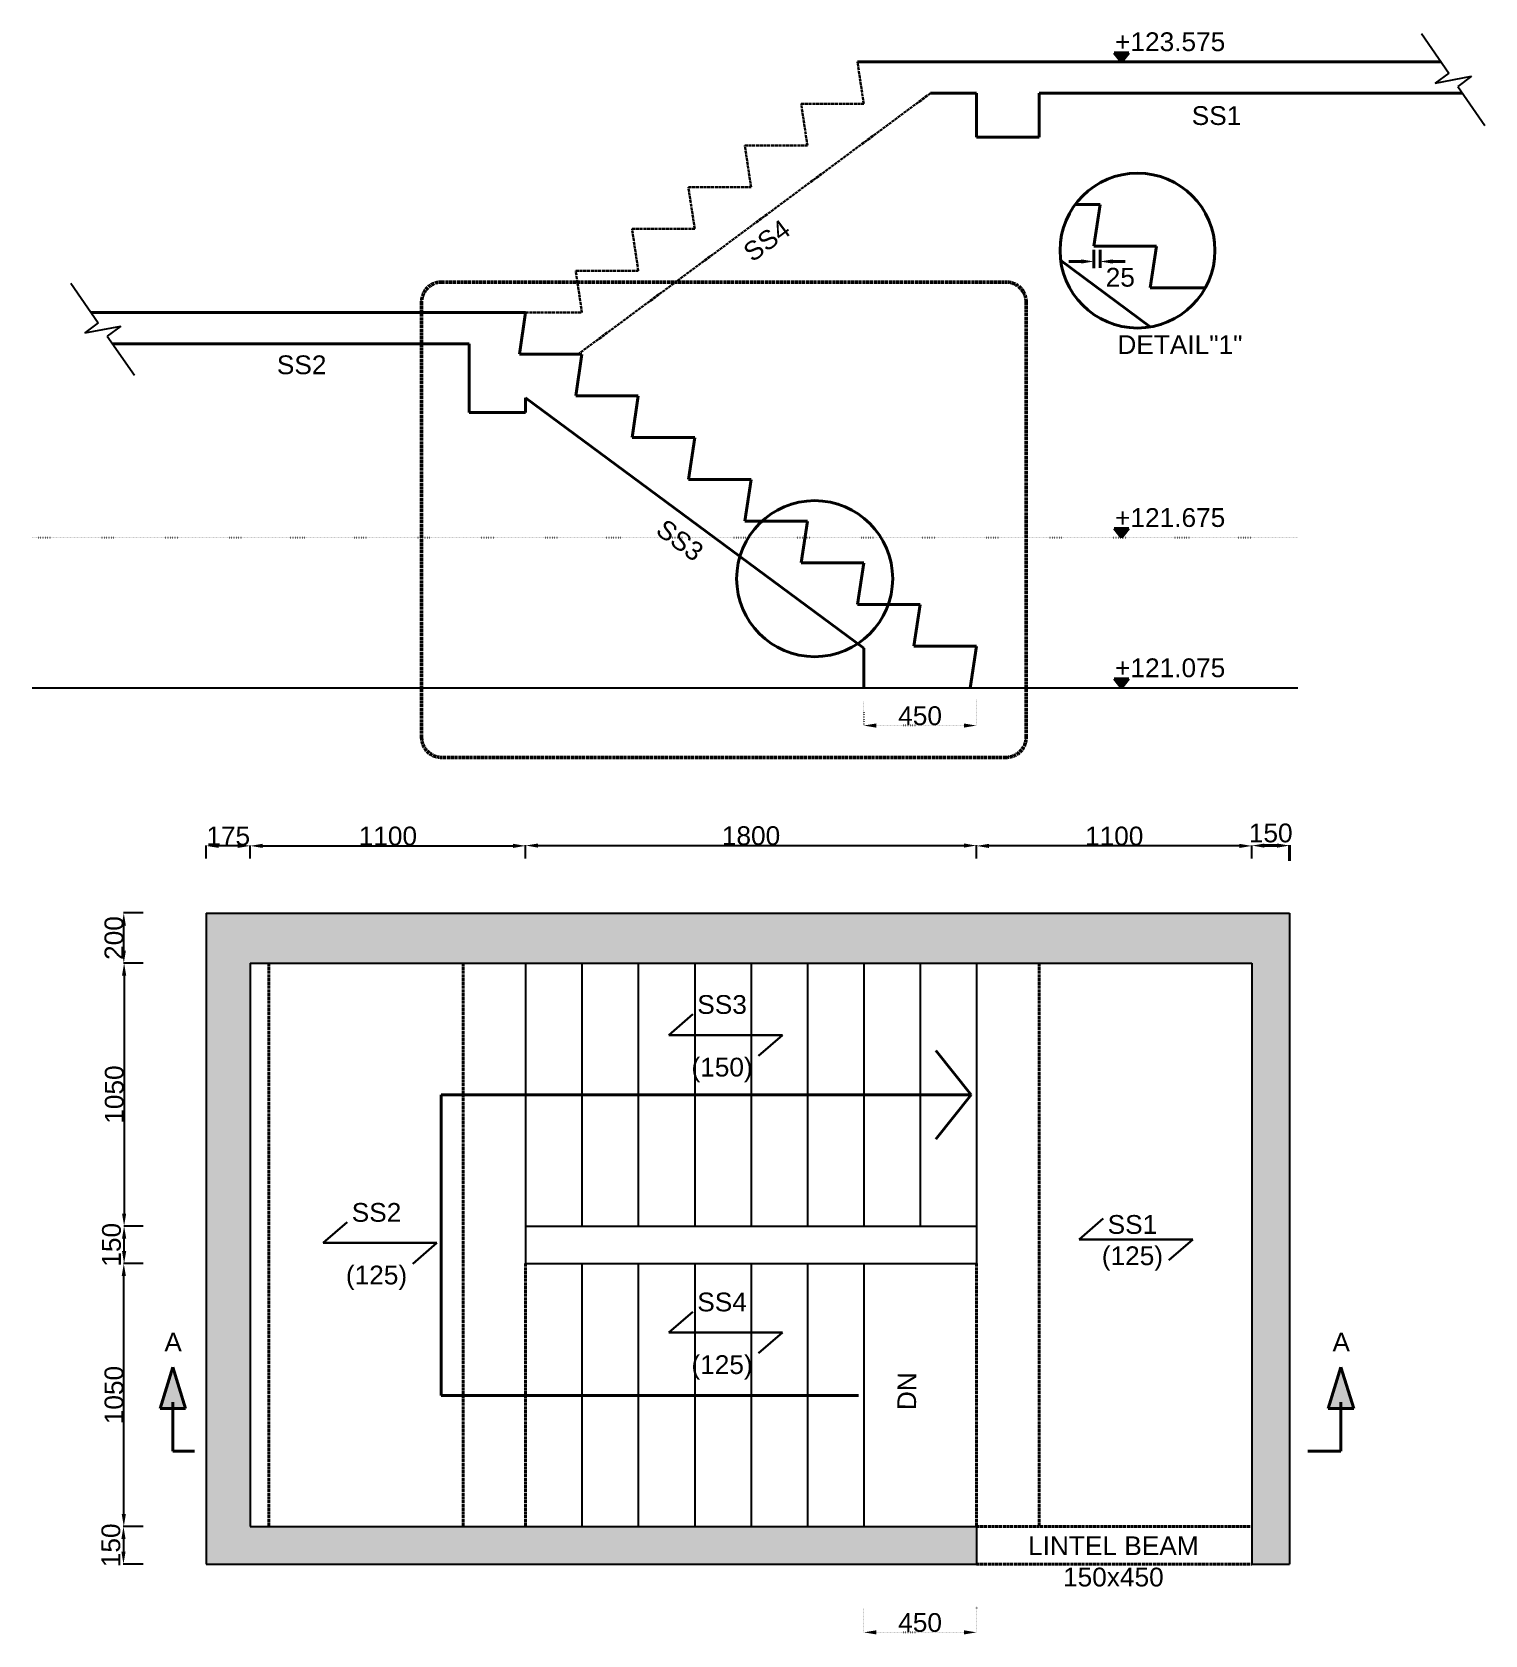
# Model space of a CAD drawing. Header units: millimetres. Extents: x -1055 to 4746, y -3019 to 3382.
import ezdxf

# ---------------------------------------------------------------- set-up
doc = ezdxf.new("R2010")
doc.units = ezdxf.units.MM
doc.linetypes.add('ACAD_ISO02W100', pattern=[15, 12, -3])
doc.linetypes.add('ACAD_ISO07W100', pattern=[3, 0, -3])
doc.layers.get('0').update_dxf_attribs({"lineweight": 25})
for name, color, linetype, lineweight in [('sb', 40, 'Continuous', 40), ('ss', 110, 'Continuous', 40), ('stairs', 10, 'Continuous', 40)]:
    doc.layers.add(name, color=color, linetype=linetype, lineweight=lineweight)
doc.layers.add('Size', color=180, linetype='Continuous', lineweight=40, plot=False)
doc.styles.get("Standard").update_dxf_attribs({"font": 'arial.ttf'})
doc.dimstyles.new('ISO-25', dxfattribs={"dimtxt": 75, "dimasz": 50, "dimexe": 1.25, "dimexo": 0.625, "dimtad": 1, "dimtxsty": 'Standard', "dimcen": 2.5, "dimadec": 0, "dimazin": 0, "dimtfac": 1, "dimtmove": 2, "dimatfit": 3, "dimfxl": 1, "dimarcsym": 0})

# ---------------------------------------------------------------- blocks, each defined once
blk = doc.blocks.new('*D4')
at = {"layer": 'Defpoints', "color": 0, "linetype": 'ACAD_ISO07W100', "transparency": 16777216}
for p in [(2265.7, 709.6), (2715.7, 717), (2265.7, 612.7)]:
    blk.add_point(p, dxfattribs=at)
at = {"layer": 'Size', "color": 0, "linetype": 'ACAD_ISO07W100', "lineweight": -2, "transparency": 16777216}
for p, q in [((2265.7, 708.9), (2265.7, 611.5)), ((2715.7, 716.3), (2715.7, 611.5)), ((2665.7, 612.7), (2315.7, 612.7))]:
    blk.add_line(p, q, dxfattribs=at)
at = {"layer": 'Size', "color": 0, "linetype": 'ACAD_ISO07W100', "transparency": 16777216}
for points in [[(2315.7, 621), (2315.7, 604.4), (2265.7, 612.7)], [(2665.7, 621), (2665.7, 604.4), (2715.7, 612.7)]]:
    blk.add_solid(points, dxfattribs=at)
at = {"layer": 'Size', "color": 0, "linetype": 'ACAD_ISO07W100', "transparency": 16777216, "insert": (2490.7, 651.6), "char_height": 75, "attachment_point": 5}
blk.add_mtext('450', dxfattribs=at)
blk = doc.blocks.new('*D6')
at = {"layer": 'Defpoints', "color": 0, "linetype": 'ACAD_ISO07W100', "transparency": 16777216}
for p in [(2265.7, -2911.5), (2715.7, -2904.1), (2265.7, -3008.4)]:
    blk.add_point(p, dxfattribs=at)
at = {"layer": 'Size', "color": 0, "linetype": 'ACAD_ISO07W100', "lineweight": -2, "transparency": 16777216}
for p, q in [((2265.7, -2912.2), (2265.7, -3009.6)), ((2715.7, -2904.8), (2715.7, -3009.6)), ((2665.7, -3008.4), (2315.7, -3008.4))]:
    blk.add_line(p, q, dxfattribs=at)
at = {"layer": 'Size', "color": 0, "linetype": 'ACAD_ISO07W100', "transparency": 16777216}
for points in [[(2315.7, -3000), (2315.7, -3016.7), (2265.7, -3008.4)], [(2665.7, -3000), (2665.7, -3016.7), (2715.7, -3008.4)]]:
    blk.add_solid(points, dxfattribs=at)
at = {"layer": 'Size', "color": 0, "linetype": 'ACAD_ISO07W100', "transparency": 16777216, "insert": (2490.7, -2969.5), "char_height": 75, "attachment_point": 5}
blk.add_mtext('450', dxfattribs=at)
blk = doc.blocks.new('*D7')
at = {"layer": 'Defpoints', "color": 0, "transparency": 16777216}
for p in [(915.7, 132.3), (-184.3, 80.6), (915.7, 80.6)]:
    blk.add_point(p, dxfattribs=at)
at = {"layer": 'Size', "color": 0, "lineweight": -2, "transparency": 16777216}
for p, q in [((-184.3, 81.2), (-184.3, 133.5)), ((-134.3, 132.3), (865.7, 132.3)), ((915.7, 81.2), (915.7, 133.5))]:
    blk.add_line(p, q, dxfattribs=at)
at = {"layer": 'Size', "color": 0, "transparency": 16777216}
for points in [[(-134.3, 140.6), (-134.3, 124), (-184.3, 132.3)], [(865.7, 140.6), (865.7, 124), (915.7, 132.3)]]:
    blk.add_solid(points, dxfattribs=at)
at = {"layer": 'Size', "color": 0, "transparency": 16777216, "insert": (365.7, 171.2), "char_height": 75, "attachment_point": 5}
blk.add_mtext('1100', dxfattribs=at)
blk = doc.blocks.new('*D8')
at = {"layer": 'Defpoints', "color": 0, "transparency": 16777216}
for p in [(2715.7, 133.5), (915.7, 80.6), (2715.7, 80.6)]:
    blk.add_point(p, dxfattribs=at)
at = {"layer": 'Size', "color": 0, "lineweight": -2, "transparency": 16777216}
for p, q in [((915.7, 81.2), (915.7, 134.8)), ((965.7, 133.5), (2665.7, 133.5)), ((2715.7, 81.2), (2715.7, 134.8))]:
    blk.add_line(p, q, dxfattribs=at)
at = {"layer": 'Size', "color": 0, "transparency": 16777216}
for points in [[(965.7, 141.9), (965.7, 125.2), (915.7, 133.5)], [(2665.7, 141.9), (2665.7, 125.2), (2715.7, 133.5)]]:
    blk.add_solid(points, dxfattribs=at)
at = {"layer": 'Size', "color": 0, "transparency": 16777216, "insert": (1815.7, 172.5), "char_height": 75, "attachment_point": 5}
blk.add_mtext('1800', dxfattribs=at)
blk = doc.blocks.new('*D9')
at = {"layer": 'Defpoints', "color": 0, "transparency": 16777216}
for p in [(2715.7, 132.1), (2715.7, 80.6), (3815.7, 80.6)]:
    blk.add_point(p, dxfattribs=at)
at = {"layer": 'Size', "color": 0, "lineweight": -2, "transparency": 16777216}
for p, q in [((2715.7, 81.2), (2715.7, 133.4)), ((3765.7, 132.1), (2765.7, 132.1)), ((3815.7, 81.2), (3815.7, 133.4))]:
    blk.add_line(p, q, dxfattribs=at)
at = {"layer": 'Size', "color": 0, "transparency": 16777216}
for points in [[(2765.7, 140.4), (2765.7, 123.8), (2715.7, 132.1)], [(3765.7, 140.4), (3765.7, 123.8), (3815.7, 132.1)]]:
    blk.add_solid(points, dxfattribs=at)
at = {"layer": 'Size', "color": 0, "transparency": 16777216, "insert": (3265.7, 171), "char_height": 75, "attachment_point": 5}
blk.add_mtext('1100', dxfattribs=at)
blk = doc.blocks.new('*D12')
at = {"layer": 'Defpoints', "color": 0, "transparency": 16777216}
for p in [(-359.3, 132.3), (-359.3, 80.6), (-184.3, 80.6)]:
    blk.add_point(p, dxfattribs=at)
at = {"layer": 'Size', "color": 0, "lineweight": -2, "transparency": 16777216}
for p, q in [((-359.3, 81.2), (-359.3, 133.5)), ((-234.3, 132.3), (-309.3, 132.3)), ((-184.3, 81.2), (-184.3, 133.5))]:
    blk.add_line(p, q, dxfattribs=at)
at = {"layer": 'Size', "color": 0, "transparency": 16777216}
for points in [[(-309.3, 140.6), (-309.3, 124), (-359.3, 132.3)], [(-234.3, 140.6), (-234.3, 124), (-184.3, 132.3)]]:
    blk.add_solid(points, dxfattribs=at)
at = {"layer": 'Size', "color": 0, "transparency": 16777216, "insert": (-271.8, 171.2), "char_height": 75, "attachment_point": 5}
blk.add_mtext('175', dxfattribs=at)
blk = doc.blocks.new('*D13')
at = {"layer": 'Defpoints', "color": 0, "transparency": 16777216}
for p in [(-611.3, -335.8), (-687.4, -1385.8), (-611.3, -1385.8)]:
    blk.add_point(p, dxfattribs=at)
at = {"layer": 'Size', "color": 0, "lineweight": -2, "transparency": 16777216}
for p, q in [((-611.9, -335.8), (-688.7, -335.8)), ((-687.4, -385.8), (-687.4, -1335.8)), ((-611.9, -1385.8), (-688.7, -1385.8))]:
    blk.add_line(p, q, dxfattribs=at)
at = {"layer": 'Size', "color": 0, "transparency": 16777216}
for points in [[(-695.8, -385.8), (-679.1, -385.8), (-687.4, -335.8)], [(-695.8, -1335.8), (-679.1, -1335.8), (-687.4, -1385.8)]]:
    blk.add_solid(points, dxfattribs=at)
at = {"layer": 'Size', "color": 0, "transparency": 16777216, "insert": (-726.3, -860.8), "char_height": 75, "attachment_point": 5, "rotation": 90}
blk.add_mtext('1050', dxfattribs=at)
blk = doc.blocks.new('*D14')
at = {"layer": 'Defpoints', "color": 0, "transparency": 16777216}
for p in [(-687.4, -1385.8), (-611.3, -1385.8), (-611.3, -1535.8)]:
    blk.add_point(p, dxfattribs=at)
at = {"layer": 'Size', "color": 0, "lineweight": -2, "transparency": 16777216}
for p, q in [((-611.9, -1385.8), (-688.7, -1385.8)), ((-687.4, -1485.8), (-687.4, -1435.8)), ((-611.9, -1535.8), (-688.7, -1535.8))]:
    blk.add_line(p, q, dxfattribs=at)
at = {"layer": 'Size', "color": 0, "transparency": 16777216}
for points in [[(-695.8, -1435.8), (-679.1, -1435.8), (-687.4, -1385.8)], [(-695.8, -1485.8), (-679.1, -1485.8), (-687.4, -1535.8)]]:
    blk.add_solid(points, dxfattribs=at)
at = {"layer": 'Size', "color": 0, "transparency": 16777216, "insert": (-737.4, -1460.8), "char_height": 75, "attachment_point": 5, "rotation": 90}
blk.add_mtext('150', dxfattribs=at)
blk = doc.blocks.new('*D15')
at = {"layer": 'Defpoints', "color": 0, "transparency": 16777216}
for p in [(-688.7, -1535.8), (-611.3, -1535.8), (-611.3, -2585.8)]:
    blk.add_point(p, dxfattribs=at)
at = {"layer": 'Size', "color": 0, "lineweight": -2, "transparency": 16777216}
for p, q in [((-611.9, -1535.8), (-689.9, -1535.8)), ((-688.7, -2535.8), (-688.7, -1585.8)), ((-611.9, -2585.8), (-689.9, -2585.8))]:
    blk.add_line(p, q, dxfattribs=at)
at = {"layer": 'Size', "color": 0, "transparency": 16777216}
for points in [[(-697, -1585.8), (-680.3, -1585.8), (-688.7, -1535.8)], [(-697, -2535.8), (-680.3, -2535.8), (-688.7, -2585.8)]]:
    blk.add_solid(points, dxfattribs=at)
at = {"layer": 'Size', "color": 0, "transparency": 16777216, "insert": (-727.6, -2060.8), "char_height": 75, "attachment_point": 5, "rotation": 90}
blk.add_mtext('1050', dxfattribs=at)
blk = doc.blocks.new('*D16')
at = {"layer": 'Defpoints', "color": 0, "transparency": 16777216}
for p in [(-688.7, -135.8), (-611.3, -135.8), (-611.3, -335.8)]:
    blk.add_point(p, dxfattribs=at)
at = {"layer": 'Size', "color": 0, "lineweight": -2, "transparency": 16777216}
for p, q in [((-611.9, -135.8), (-689.9, -135.8)), ((-688.7, -285.8), (-688.7, -185.8)), ((-611.9, -335.8), (-689.9, -335.8))]:
    blk.add_line(p, q, dxfattribs=at)
at = {"layer": 'Size', "color": 0, "transparency": 16777216}
for points in [[(-697, -185.8), (-680.3, -185.8), (-688.7, -135.8)], [(-697, -285.8), (-680.3, -285.8), (-688.7, -335.8)]]:
    blk.add_solid(points, dxfattribs=at)
at = {"layer": 'Size', "color": 0, "transparency": 16777216, "insert": (-727.6, -235.8), "char_height": 75, "attachment_point": 5, "rotation": 90}
blk.add_mtext('200', dxfattribs=at)
blk = doc.blocks.new('*D17')
at = {"layer": 'Defpoints', "color": 0, "transparency": 16777216}
for p in [(-611.3, -2585.8), (-689.9, -2735.8), (-611.3, -2735.8)]:
    blk.add_point(p, dxfattribs=at)
at = {"layer": 'Size', "color": 0, "lineweight": -2, "transparency": 16777216}
for p, q in [((-611.9, -2585.8), (-691.2, -2585.8)), ((-689.9, -2635.8), (-689.9, -2685.8)), ((-611.9, -2735.8), (-691.2, -2735.8))]:
    blk.add_line(p, q, dxfattribs=at)
at = {"layer": 'Size', "color": 0, "transparency": 16777216}
for points in [[(-698.3, -2635.8), (-681.6, -2635.8), (-689.9, -2585.8)], [(-698.3, -2685.8), (-681.6, -2685.8), (-689.9, -2735.8)]]:
    blk.add_solid(points, dxfattribs=at)
at = {"layer": 'Size', "color": 0, "transparency": 16777216, "insert": (-739.9, -2660.8), "char_height": 75, "attachment_point": 5, "rotation": 90}
blk.add_mtext('150', dxfattribs=at)

msp = doc.modelspace()

# ---------------------------------------------------------------- hatches: boundary and pattern name
h = msp.add_hatch()
h.set_pattern_fill('AR-CONC', color=256)
h.paths.add_polyline_path([(3965.7, -135.829), (-359.3, -135.829), (-359.3, -2735.829), (2715.7, -2735.829), (2715.7, -2585.829), (-184.3, -2585.829), (-184.3, -335.829), (3815.7, -335.829), (3815.7, -2735.829), (3965.7, -2735.829)])
at = {"layer": 'Size', "linetype": 'ACAD_ISO07W100'}
h = msp.add_hatch(color=256, dxfattribs=at)
h.dxf.hatch_style = 1
h.paths.add_polyline_path([(3323.561, 3299.075), (3265.987, 3299.075), (3294.774, 3262.42)])
h = msp.add_hatch(color=256, dxfattribs=at)
h.dxf.hatch_style = 1
h.paths.add_polyline_path([(3323.561, 1399.075), (3265.987, 1399.075), (3294.774, 1362.42)])
h = msp.add_hatch(color=256, dxfattribs=at)
h.dxf.hatch_style = 1
h.paths.add_polyline_path([(3323.561, 799.075), (3265.987, 799.075), (3294.774, 762.42)])
at = {"layer": 'Size'}
h = msp.add_hatch(color=256, dxfattribs=at)
h.dxf.hatch_style = 1
h.paths.add_polyline_path([(-492.899, -1949.736), (-543.957, -2114.665), (-441.842, -2114.665)])
h = msp.add_hatch(color=256, dxfattribs=at)
h.dxf.hatch_style = 1
h.paths.add_polyline_path([(4171.002, -1949.736), (4119.944, -2114.665), (4222.06, -2114.665)])

# ---------------------------------------------------------------- linework, layer by layer
for p, q in [((4492.602, 3375.8), (4601.392, 3218.118)), ((4601.392, 3218.118), (4547.918, 3178.383)), ((4547.918, 3178.383), (4691.742, 3205.232)), ((4691.742, 3205.232), (4637.89, 3165.217)), ((4637.89, 3165.217), (4745.995, 3008.527)), ((-899.841, 2378.592), (-791.051, 2220.91)), ((-791.051, 2220.91), (-844.525, 2181.175)), ((-844.525, 2181.175), (-700.701, 2208.024)), ((-700.701, 2208.024), (-754.553, 2168.009)), ((-754.553, 2168.009), (-646.448, 2011.319)), ((3998.396, 762.42), (-1054.942, 762.42)), ((-359.3, -135.829), (-359.3, -2735.829)), ((-359.3, -135.829), (3965.7, -135.829)), ((3965.7, -135.829), (3965.7, -2735.829)), ((-184.3, -335.829), (3815.7, -335.829)), ((-184.3, -335.829), (-184.3, -2585.829)), ((915.7, -335.829), (915.7, -1535.829)), ((1140.7, -335.829), (1140.7, -1385.829)), ((1365.7, -335.829), (1365.7, -1385.829)), ((1590.7, -335.829), (1590.7, -1385.829)), ((1815.7, -335.829), (1815.7, -1385.829)), ((2040.7, -335.829), (2040.7, -1385.829)), ((2265.7, -335.829), (2265.7, -1385.829)), ((2490.7, -335.829), (2490.7, -1385.829)), ((2715.7, -335.829), (2715.7, -1535.829)), ((3815.7, -335.829), (3815.7, -2735.829)), ((915.7, -1385.829), (2715.7, -1385.829)), ((915.7, -1535.829), (2715.7, -1535.829)), ((1140.7, -1535.829), (1140.7, -2585.829)), ((1365.7, -1535.829), (1365.7, -2585.829)), ((1590.7, -1535.829), (1590.7, -2585.829)), ((1815.7, -1535.829), (1815.7, -2585.829)), ((2040.7, -1535.829), (2040.7, -2585.829)), ((2265.7, -1535.829), (2265.7, -2585.829)), ((-184.3, -2585.829), (2715.7, -2585.829)), ((2715.7, -2585.829), (2715.7, -2735.829)), ((-359.3, -2735.829), (2715.7, -2735.829)), ((3815.7, -2735.829), (3965.7, -2735.829))]:
    msp.add_line(p, q)
at = {"linetype": 'ACAD_ISO07W100'}
msp.add_line((3998.396, 1362.42), (-1054.942, 1362.42), dxfattribs=at)
at = {"linetype": 'ACAD_ISO02W100', "lineweight": 50}
msp.add_lwpolyline([(580.442, 2383.886), (2834.064, 2383.886, -0.41421356), (2914.064, 2303.886), (2914.064, 565.53, -0.41421356), (2834.064, 485.53), (580.442, 485.53, -0.41421356), (500.442, 565.53), (500.442, 2303.886, -0.41421356)], format="xyb", close=True, dxfattribs=at)
at = {"layer": 'sb'}
for p, q in [((2715.7, 3137.42), (2715.7, 2962.42)), ((2965.7, 2962.42), (2965.7, 3137.42)), ((2715.7, 2962.42), (2965.7, 2962.42)), ((690.7, 1862.42), (690.7, 2137.42)), ((915.7, 1921.679), (915.7, 1862.42)), ((915.7, 1862.42), (690.7, 1862.42))]:
    msp.add_line(p, q, dxfattribs=at)
at = {"layer": 'sb', "linetype": 'ACAD_ISO02W100'}
for p, q in [((-109.3, -335.829), (-109.3, -2585.829)), ((665.7, -335.829), (665.7, -2585.829)), ((2965.7, -335.829), (2965.7, -2585.829)), ((915.7, -1535.829), (915.7, -2585.829)), ((2715.7, -1535.829), (2715.7, -2585.829)), ((2715.7, -2585.829), (3815.7, -2585.829)), ((2715.7, -2735.829), (3815.7, -2735.829))]:
    msp.add_line(p, q, dxfattribs=at)
at = {"layer": 'Size'}
for p, q in [((3265.987, 3299.075), (3294.774, 3262.42)), ((3323.561, 3299.075), (3294.774, 3262.42)), ((3184.077, 2512.301), (3184.077, 2439.279)), ((3209.077, 2439.917), (3209.077, 2512.303)), ((3134.077, 2465.861), (3084.077, 2465.861)), ((3259.077, 2465.861), (3309.077, 2465.861)), ((3265.987, 1399.075), (3294.774, 1362.42)), ((3323.561, 1399.075), (3294.774, 1362.42)), ((3265.987, 799.075), (3294.774, 762.42)), ((3323.561, 799.075), (3294.774, 762.42)), ((3915.7, 133.354), (3865.7, 133.354)), ((3965.7, 73.071), (3965.7, 134.604)), ((-492.899, -1949.736), (-543.957, -2114.665)), ((-492.899, -1949.736), (-441.842, -2114.665)), ((4171.002, -1949.736), (4119.944, -2114.665)), ((4171.002, -1949.736), (4222.06, -2114.665)), ((-492.899, -2284.649), (-492.899, -2088.673)), ((4171.002, -2284.649), (4171.002, -2088.673)), ((-543.957, -2114.665), (-441.842, -2114.665)), ((4119.944, -2114.665), (4222.06, -2114.665)), ((-406.067, -2284.649), (-492.899, -2284.649)), ((4038.246, -2284.649), (4171.002, -2284.649))]:
    msp.add_line(p, q, dxfattribs=at)
at = {"layer": 'Size', "lineweight": 30}
for p, q in [((1583.303, -540.171), (1487.559, -623.21)), ((1487.559, -623.21), (1940.99, -623.21)), ((1940.99, -623.21), (1845.245, -706.25)), ((203.568, -1370.295), (107.824, -1453.334)), ((3221.694, -1355.984), (3125.95, -1439.023)), ((107.824, -1453.334), (561.255, -1453.334)), ((561.255, -1453.334), (465.511, -1536.374)), ((3125.95, -1439.023), (3579.381, -1439.023)), ((3579.381, -1439.023), (3483.636, -1522.063)), ((1583.303, -1728.071), (1487.559, -1811.11)), ((1487.559, -1811.11), (1940.99, -1811.11)), ((1940.99, -1811.11), (1845.245, -1894.15))]:
    msp.add_line(p, q, dxfattribs=at)
at = {"layer": 'Size'}
for points in [[(3265.987, 3299.075), (3323.561, 3299.075)], [(3265.987, 1399.075), (3323.561, 1399.075)], [(3265.987, 799.075), (3323.561, 799.075)]]:
    msp.add_lwpolyline(points, dxfattribs=at)
at = {"layer": 'Size', "linetype": 'ACAD_ISO07W100'}
for points in [[(3134.077, 2474.194), (3134.077, 2457.528), (3184.077, 2465.861)], [(3259.077, 2474.194), (3259.077, 2457.528), (3209.077, 2465.861)]]:
    msp.add_solid(points, dxfattribs=at)
at = {"layer": 'Size'}
for points in [[(3865.7, 141.687), (3865.7, 125.02), (3815.7, 133.354)], [(3915.7, 141.687), (3915.7, 125.02), (3965.7, 133.354)]]:
    msp.add_solid(points, dxfattribs=at)
at = {"layer": 'ss'}
for p, q in [((2240.7, 3262.42), (4570.826, 3262.42)), ((2531.951, 3137.42), (2715.7, 3137.42)), ((2965.7, 3137.42), (4657.067, 3137.42)), ((915.7, 2262.42), (-819.69, 2262.42)), ((690.7, 2137.42), (-733.449, 2137.42))]:
    msp.add_line(p, q, dxfattribs=at)
at = {"layer": 'stairs', "linetype": 'ACAD_ISO02W100', "lineweight": 30}
for p, q in [((2265.7, 3095.754), (2240.7, 3262.42)), ((2531.951, 3137.42), (1125.701, 2095.754)), ((2040.7, 2929.087), (2015.7, 3095.754)), ((2015.7, 3095.754), (2265.7, 3095.754)), ((1815.7, 2762.42), (1790.7, 2929.087)), ((1790.7, 2929.087), (2040.7, 2929.087)), ((1590.7, 2595.754), (1565.7, 2762.42)), ((1565.7, 2762.42), (1815.7, 2762.42)), ((1365.7, 2429.087), (1340.7, 2595.754)), ((1340.7, 2595.754), (1590.7, 2595.754)), ((1140.7, 2262.42), (1115.7, 2429.087)), ((1115.7, 2429.087), (1365.7, 2429.087)), ((915.7, 2262.42), (1140.7, 2262.42))]:
    msp.add_line(p, q, dxfattribs=at)
at = {"layer": 'stairs'}
for p, q in [((3209.077, 2693.878), (3110.526, 2693.878)), ((3184.077, 2527.212), (3209.077, 2693.878)), ((3434.077, 2527.212), (3184.077, 2527.212)), ((3434.077, 2527.212), (3184.077, 2527.212)), ((3409.077, 2360.545), (3434.077, 2527.212)), ((3052.132, 2469.393), (3409.851, 2204.416)), ((3629.883, 2360.545), (3409.077, 2360.545)), ((890.7, 2095.754), (915.7, 2262.42)), ((1140.7, 2095.754), (890.7, 2095.754)), ((1115.7, 1929.087), (1140.7, 2095.754)), ((915.7, 1921.679), (2265.7, 921.68)), ((1365.7, 1929.087), (1115.7, 1929.087)), ((1340.7, 1762.42), (1365.7, 1929.087)), ((1590.7, 1762.42), (1340.7, 1762.42)), ((1565.7, 1595.754), (1590.7, 1762.42)), ((1815.7, 1595.754), (1565.7, 1595.754)), ((1790.7, 1429.087), (1815.7, 1595.754)), ((2040.7, 1429.087), (1790.7, 1429.087)), ((2015.7, 1262.42), (2040.7, 1429.087)), ((2265.7, 1262.42), (2015.7, 1262.42)), ((2240.7, 1095.754), (2265.7, 1262.42)), ((2490.7, 1095.754), (2240.7, 1095.754)), ((2465.7, 929.087), (2490.7, 1095.754)), ((2265.7, 921.68), (2265.7, 762.42)), ((2715.7, 929.087), (2465.7, 929.087)), ((2690.7, 762.42), (2715.7, 929.087)), ((2694.606, -861.81), (2554.039, -684.795)), ((577.967, -2062.287), (577.967, -861.81)), ((577.967, -861.81), (2694.606, -861.81)), ((2694.606, -861.81), (2554.039, -1038.825)), ((2244.606, -2062.287), (577.967, -2062.287))]:
    msp.add_line(p, q, dxfattribs=at)
for centre, radius in [((3358.809, 2509.458), 309.283), ((2069.773, 1199.202), 311.687)]:
    msp.add_circle(centre, radius, dxfattribs=at)

# ---------------------------------------------------------------- texts
at = {"layer": 'Size', "linetype": 'ACAD_ISO07W100', "char_height": 75, "attachment_point": 1}
for s, gutter_width, insert in [('+123.575', 80.155, (3269.367, 3380.859)), ('SS1', 80.155, (3575.313, 3085.96)), ('DETAIL"1"', 437.818, (3278.459, 2171.5)), ('SS2', 80.155, (-77.538, 2090.771)), ('+121.675', 80.155, (3269.367, 1480.859)), ('+121.075', 80.155, (3269.367, 880.859))]:
    msp.add_mtext_dynamic_manual_height_columns(s, width=123.67931, gutter_width=gutter_width, heights=[79.452], dxfattribs=dict(at, insert=insert))
at = {"layer": 'Size', "linetype": 'ACAD_ISO07W100', "char_height": 75, "attachment_point": 5}
for s, insert, rotation in [('SS4', (1878.711, 2549.242), 36.5288554), ('SS3', (1531.827, 1352.654), 323.4711446)]:
    msp.add_mtext(s, dxfattribs=dict(at, insert=insert, rotation=rotation))
for s, insert in [('25', (3290.107, 2402.404)), ('SS3\\P\\P(150)', (1700.094, -637.522)), ('SS2\\P\\P(125)', (320.359, -1467.646)), ('SS1\\P(125)', (3338.485, -1453.334)), ('SS4\\P\\P(125)', (1700.094, -1825.422)), ('A', (-491.703, -1849.321)), ('A', (4172.198, -1849.321)), ('LINTEL BEAM\\P150x450', (3262.39, -2725.577))]:
    msp.add_mtext(s, dxfattribs=dict(at, insert=insert))
at = {"layer": 'Size', "insert": (3890.7, 183.354), "char_height": 75, "attachment_point": 5}
msp.add_mtext('150', dxfattribs=at)
at = {"layer": 'Size', "linetype": 'ACAD_ISO07W100', "insert": (2399.807, -2120.574), "char_height": 75, "attachment_point": 1, "rotation": 89.5496496}
msp.add_mtext_dynamic_manual_height_columns('DN', width=123.67931, gutter_width=120.182, heights=[79.452], dxfattribs=at)

# ---------------------------------------------------------------- dimensions: what is measured, and where the dimension line sits
at = {"layer": 'Size', "linetype": 'ACAD_ISO07W100'}
for base, p1, p2, picture, middle in [((2265.7, 612.716), (2715.7, 716.967), (2265.7, 709.559), '*D4', (2490.7, 651.633)), ((2265.7, -3008.376), (2715.7, -2904.125), (2265.7, -2911.532), '*D6', (2490.7, -2969.458))]:
    dim = msp.add_linear_dim(base=base, p1=p1, p2=p2, dimstyle='ISO-25', dxfattribs=at)
    dim.commit()
    dim.dimension.update_dxf_attribs({"geometry": picture, "text_midpoint": middle})
at = {"layer": 'Size'}
for base, p1, p2, picture, middle in [((-359.3, 132.284), (-184.3, 80.605), (-359.3, 80.605), '*D12', (-271.8, 171.202)), ((915.7, 132.284), (-184.3, 80.605), (915.7, 80.605), '*D7', (365.7, 171.202)), ((2715.7, 133.534), (915.7, 80.605), (2715.7, 80.605), '*D8', (1815.7, 172.452)), ((2715.7, 132.104), (3815.7, 80.605), (2715.7, 80.605), '*D9', (3265.7, 171.021))]:
    dim = msp.add_linear_dim(base=base, p1=p1, p2=p2, dimstyle='ISO-25', dxfattribs=at)
    dim.commit()
    dim.dimension.update_dxf_attribs({"geometry": picture, "text_midpoint": middle})
for base, p1, p2, picture, middle in [((-688.68, -135.829), (-611.321, -335.829), (-611.321, -135.829), '*D16', (-727.597, -235.829)), ((-687.43, -1385.829), (-611.321, -335.829), (-611.321, -1385.829), '*D13', (-726.347, -860.829)), ((-687.43, -1385.829), (-611.321, -1535.829), (-611.321, -1385.829), '*D14', (-737.43, -1460.829)), ((-688.68, -1535.829), (-611.321, -2585.829), (-611.321, -1535.829), '*D15', (-727.597, -2060.829)), ((-689.93, -2735.829), (-611.321, -2585.829), (-611.321, -2735.829), '*D17', (-739.93, -2660.829))]:
    dim = msp.add_linear_dim(base=base, p1=p1, p2=p2, angle=90, dimstyle='ISO-25', dxfattribs=at)
    dim.commit()
    dim.dimension.update_dxf_attribs({"geometry": picture, "text_midpoint": middle})

doc.saveas('drawing.dxf')
